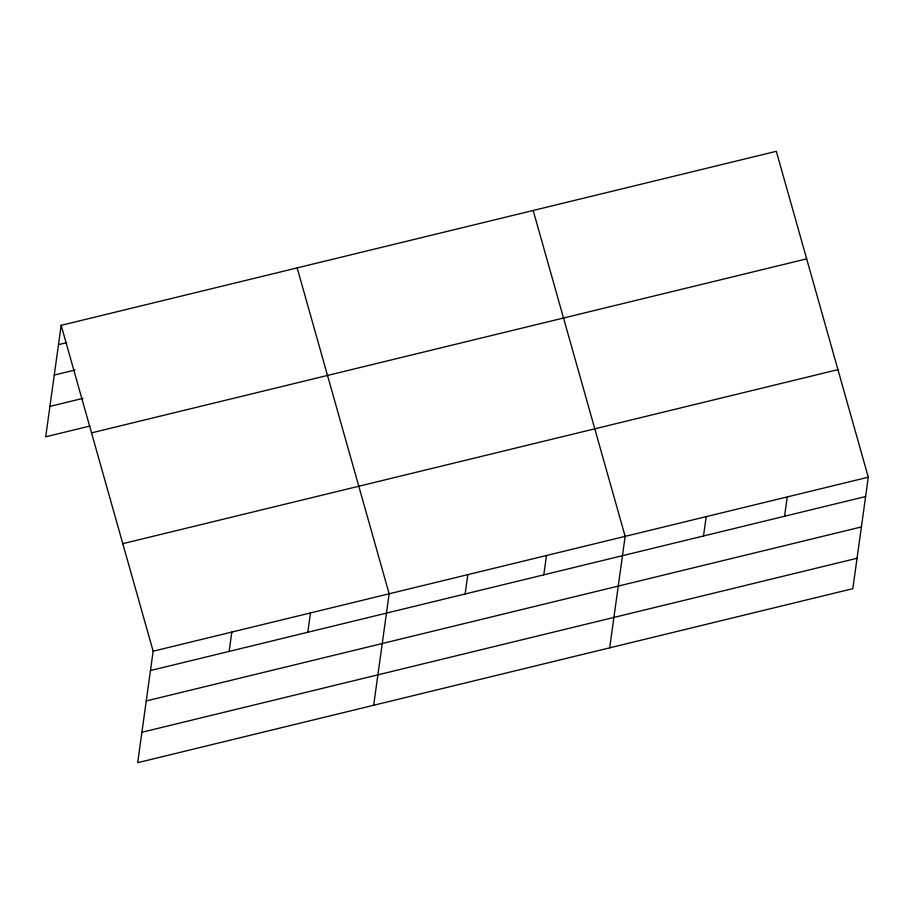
<?xml version="1.0" encoding="UTF-8"?>
<svg xmlns="http://www.w3.org/2000/svg" width="914" height="914" viewBox="0 0 914 914"><rect width="100%" height="100%" fill="white"/><g stroke="black" fill="none" stroke-linecap="round" stroke-linejoin="round"><path stroke-width="1.37" d="M61.169 325.327L153.152 651.214L137.683 762.687L852.831 588.673L868.3 477.199L776.317 151.313L61.169 325.327L45.7 436.801L89.869 426.061M229.14 651.396L231.813 632.065M307.801 632.26L310.486 612.928M373.677 705.265L389.147 593.78L297.164 267.905M465.135 593.974L467.819 574.643M543.796 574.837L546.481 555.506M609.684 647.843L625.153 536.358L533.17 210.483M703.517 535.97L706.202 516.639M784.566 516.25L787.251 496.919M58.485 344.658L66.768 342.636M54.269 375.06L74.971 370.033M49.916 406.399L83.037 398.333M91.526 432.87L806.674 258.856M122.796 543.67L837.944 369.656M153.152 651.214L868.3 477.199M150.467 670.545L865.615 496.531M146.251 700.947L861.399 526.932M141.899 732.274L857.046 558.271"/></g></svg>
